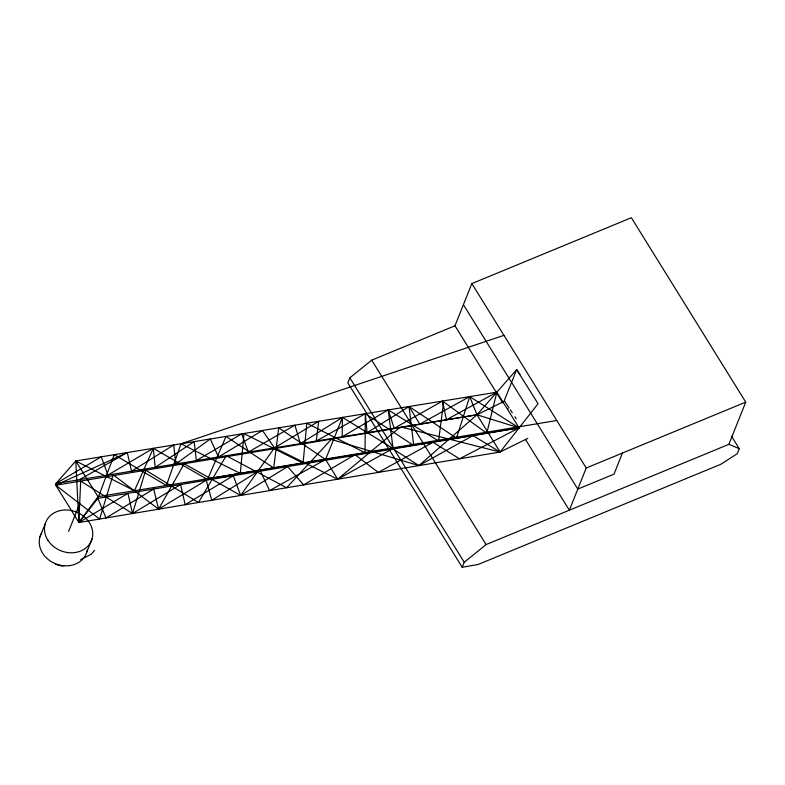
<?xml version="1.0" encoding="UTF-8"?>
<svg xmlns="http://www.w3.org/2000/svg" width="785" height="785" viewBox="0 0 785 785"><rect width="100%" height="100%" fill="white"/><g stroke="black" fill="none" stroke-linecap="round" stroke-linejoin="round"><path stroke-width="1.18" d="M365.025 453.661L365.349 413.666L316.276 441.013L318.69 421.29L274.475 447.842L240.661 495.443L184.2 463.758L158.599 509.171L114.11 475.524M332.173 438.423L286.603 487.75L226.217 455.732L198.468 502.498L145.706 470.205L132.508 513.537L127.955 493.333L78.883 522.516L80.659 481.087L132.508 513.537L180.619 484.522L185.172 504.726L233.282 475.71L240.661 495.443L287.673 466.604L303.628 484.904L354.948 454.692L378.291 472.413L433.045 442.279L459.5 458.823L519.081 427.884L496.846 392.186L75.772 460.972L55.921 483.55L55.774 485.248L78.883 522.516L500.104 452.023L527.834 438.344M503.95 335.352L180.982 443.79L166.43 485.493L114.286 454.682L97.86 498.367L106.014 517.972L153.683 489.035L158.599 509.171L206.269 480.234L211.754 500.28L259.992 470.205L269.579 490.605L325.559 459.5L342.466 417.404L393.03 448.48L337.687 479.203L274.475 447.842L262.475 430.474L218.505 456.988L210.321 438.992L175.761 463.974L173.73 444.967L131.566 471.196L127.288 452.562L55.774 485.248L99.607 519.042L113.138 474.797M438.501 441.366L443.074 406.267L442.544 401.057L394.178 428.296L388.232 409.927L342.172 436.784L342.466 417.404L300.39 443.613L294.915 425.176L248.354 452.111L241.711 433.87L196.338 460.609L194.16 441.631L155.185 467.33L153.301 448.313L107.947 475.053L101.275 456.811L55.921 483.55L55.774 485.248L476.995 414.765L504.716 401.086M486.788 433.163L496.846 392.186L446.41 419.759L442.544 401.057L486.808 433.281M40.006 536.783L45.236 523.713M68.619 531.386L79.687 503.685M86.772 552.12L91.992 539.05M462.218 567.28L464.229 562.246L486.111 544.574L728.872 444.33L745.75 402.126L631.366 217.72L471.844 283.591L454.966 325.785L371.717 360.168L349.835 377.84L347.824 382.874L462.218 567.28L478.143 564.484L720.915 464.229L737.223 453.72L739.244 448.677L731.483 436.175M507.836 409.044L508.081 408.426M745.75 402.126L586.228 467.997L569.351 510.201L525.41 439.355M622.436 453.053L613.998 474.15L577.789 489.104L463.405 304.688M399.957 427.344L337.687 479.203L325.559 459.5L278.695 427.825L273.729 467.968L226.011 436.431L207.525 479.468L153.301 448.313L134.451 490.713L75.772 460.972L78.883 522.516L98.017 496.67L519.081 427.884L469.695 396.621L419.769 424.116L409.054 406.532L367.076 432.721L365.349 413.666L413.705 445.517L409.054 406.532L456.497 438.108L469.695 396.621L476.995 414.765L500.104 452.023L538.059 403.745L516.687 369.617L476.995 414.765L418.896 465.613L331.741 439.502M78.883 522.516L97.86 498.367L519.081 427.884L476.995 414.765L55.921 483.55L56.01 484.649M94.573 550.295L91.207 554.249L80.727 559.597M79.403 479.713L127.288 452.562M64.046 565.612L61.779 566.034L55.48 564.229M556.761 420.495L203.364 479.458L233.282 475.71M401.498 427.099L500.104 452.023L472.972 435.596L418.896 465.613L393.108 448.961M728.872 444.33L739.244 448.677M180.982 443.79L240.308 473.424L243.998 433.644L303.098 463.17L306.807 423.233L365.025 452.739M439.05 441.278L388.232 409.927L393.03 448.48M520.013 374.631L516.687 369.617L504.255 400.684L508.915 407.709M510.25 409.721L512.252 412.733M514.911 416.747L516.245 418.748M75.772 460.972L98.017 496.67M471.844 283.591L586.228 467.997M454.966 325.785L502.792 402.891M371.717 360.168L486.111 544.574M349.835 377.84L464.229 562.246M87.263 549.991A24.62 20.861 21.8 0 1 56.157 564.013A24.62 20.861 21.8 0 1 41.772 532.779M47.826 540.1A24.62 20.861 21.8 0 0 89.637 543.966A24.62 20.861 21.8 0 0 68.374 510.083A24.62 20.861 21.8 0 0 47.826 540.1"/></g></svg>
